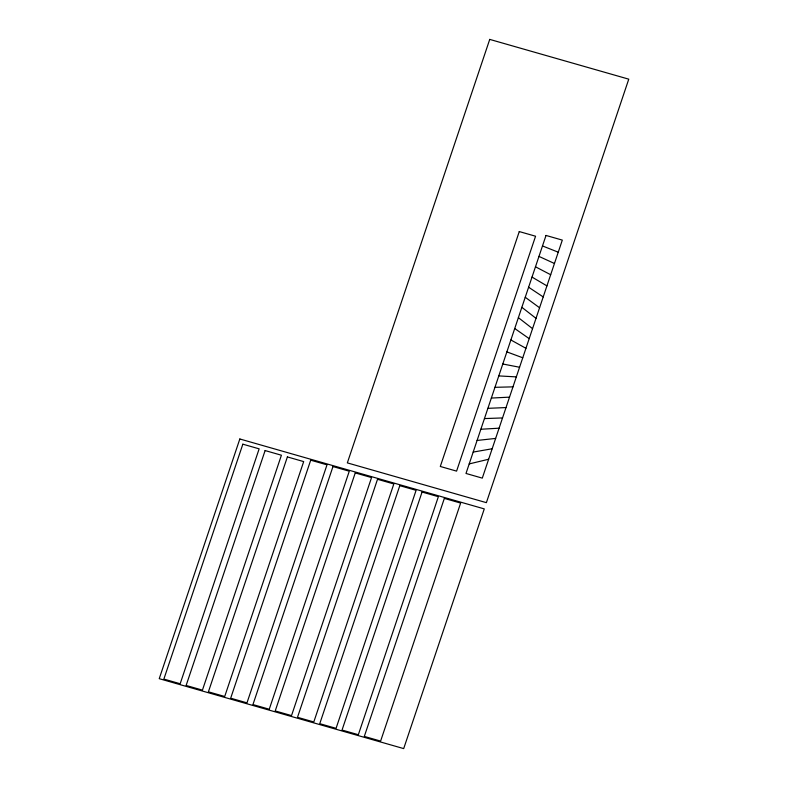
<?xml version="1.0" encoding="UTF-8"?>
<svg xmlns="http://www.w3.org/2000/svg" width="788" height="788" viewBox="0 0 788 788"><rect width="100%" height="100%" fill="white"/><g stroke="black" fill="none" stroke-linecap="round" stroke-linejoin="round"><path stroke-width="1.18" d="M469.205 463.915L488.639 459.246M473.194 452.076L492.165 448.766M477.095 440.453L495.642 438.423M480.857 429.253L499.08 428.189M491.348 398.068L509.521 397.142M487.9 408.332L506.014 407.573M484.453 418.586L502.527 417.935M494.962 387.322L512.978 386.859M498.794 375.915L516.327 376.891M502.803 363.997L519.568 367.247M506.871 351.891L522.759 357.782M542.489 245.945L558.259 252.199M538.972 256.405L554.457 263.488M535.485 266.797L550.684 274.726M510.88 339.973L525.941 348.306M532.028 277.081L546.931 285.886M528.61 287.226L543.218 296.918M514.731 328.517L529.191 338.633M525.241 297.263L539.573 307.763M518.386 317.653L532.55 328.655M521.863 307.32L536.017 318.352M239.828 438.985L159.235 678.685L403.692 748.6L484.275 508.9L239.828 438.985M242.842 444.186L163.865 679.089L180.166 683.748L259.144 448.845L242.842 444.186M265.113 450.559L186.135 685.462L202.437 690.121L281.414 455.218L265.113 450.559M287.384 456.922L208.406 691.825L224.708 696.484L303.685 461.591L287.384 456.922M310.708 460.182L230.677 698.198L246.979 702.857L327 464.841L310.708 460.182M332.979 466.545L252.948 704.57L269.25 709.23L349.271 471.214L332.979 466.545M489.732 39.4L347.341 462.891L486.383 502.655L628.765 79.164L489.732 39.4M355.25 472.918L275.219 710.934L291.521 715.602L371.552 477.577L355.25 472.918M377.521 479.291L297.5 717.307L313.801 721.966L393.823 483.95L377.521 479.291M399.792 485.664L319.761 723.68L336.062 728.339L416.094 490.323L399.792 485.664M422.063 492.037L342.041 730.052L358.343 734.712L438.364 496.696L422.063 492.037M519.272 231.564L440.295 466.466L456.587 471.125L535.564 236.223L519.272 231.564M444.343 498.4L364.312 736.416L380.614 741.084L460.635 503.069L444.343 498.4M546.015 235.445L465.994 473.46L482.295 478.129L562.317 240.104L546.015 235.445"/></g></svg>
